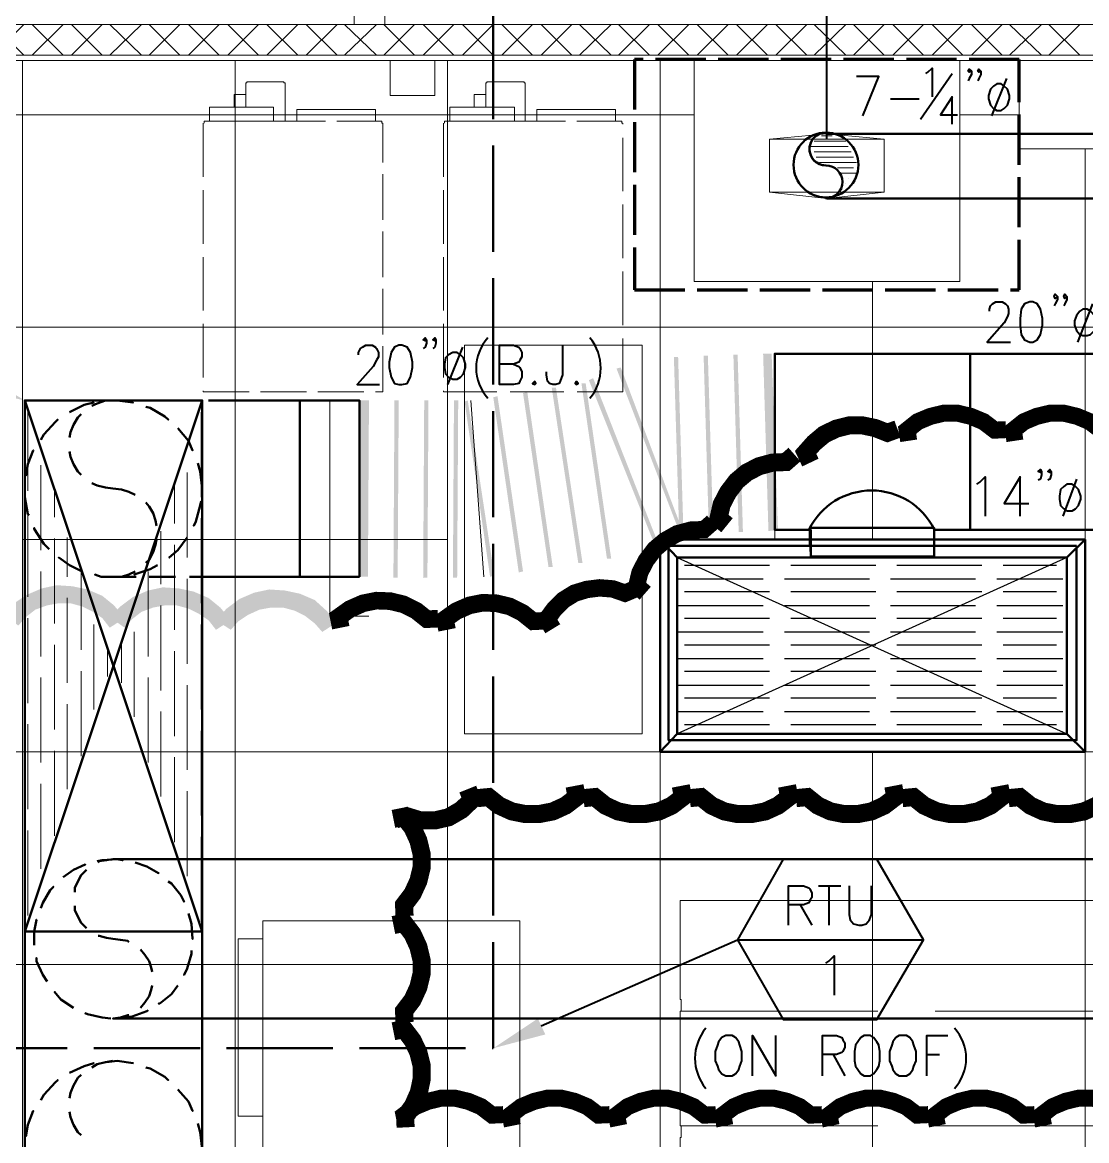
# Model space of a CAD drawing. Header units: inches. Extents: x 5 to 516, y -193 to 129.
# Drawn here: x 392.32 to 402.33, y -141.58 to -131.05 of the extents above; entities that cross this region are included whole.
import ezdxf

# ---------------------------------------------------------------- set-up
doc = ezdxf.new("R2010")
doc.units = ezdxf.units.IN
doc.header["$MEASUREMENT"] = 0
doc.linetypes.add('PDF_IMPORT', pattern=[1, 0.8, -0.2])
doc.layers.add('PDF10_Geometry', color=7, linetype='Continuous')
doc.layers.add('PDF10_Solid Fills', color=7, linetype='Continuous')

msp = doc.modelspace()

# ---------------------------------------------------------------- hatches: boundary and pattern name
at = {"layer": 'PDF10_Solid Fills', "transparency": 33554559}
for points in [[(398.4479242, -134.1971366), (398.4979222, -135.8570691), (398.5379206, -135.8570691), (398.4879226, -134.1971366)], [(398.7279129, -134.1871336), (398.7779108, -135.8570658), (398.8179092, -135.8470662), (398.7679113, -134.1871336)], [(399.0079015, -134.1771374), (399.0578995, -135.8470696), (399.0978978, -135.8470696), (399.0478999, -134.1771374)], [(399.2878901, -134.1671344), (399.3378881, -135.8370666), (399.4278844, -135.827067), (399.3678869, -134.1671344)], [(397.9079462, -134.3071287), (398.5079218, -135.8670653), (398.5379206, -135.8570658), (397.9479446, -134.2971291)], [(397.577963, -134.447123), (397.8179532, -136.097056), (397.8579516, -136.097056), (397.6179613, -134.447123)], [(397.6479567, -134.4171276), (398.2679316, -135.9670647), (398.2979303, -135.9470655), (397.6879551, -134.3971284)], [(396.7479933, -134.5771211), (396.9879835, -136.2270541), (397.0279819, -136.2170545), (396.7879917, -134.5671215)], [(397.0279819, -134.5371228), (397.2679722, -136.1770562), (397.3079705, -136.1770562), (397.0679803, -134.5271232)], [(397.2979743, -134.4871214), (397.5479642, -136.1370544), (397.5879626, -136.1370544), (397.3379727, -134.4871214)], [(395.4880445, -134.6071165), (395.4780449, -136.2670491), (395.5680412, -136.2670491), (395.5780408, -134.6071165)], [(395.8180277, -134.6071165), (395.8080281, -136.2770487), (395.8480264, -136.2770487), (395.858026, -134.6071165)], [(396.0980163, -134.6071165), (396.0880167, -136.2770487), (396.1280151, -136.2770487), (396.1380147, -134.6071165)], [(396.3780049, -134.6071165), (396.3680053, -136.2770487), (396.4080037, -136.2770487), (396.4180033, -134.6071165)], [(396.4780076, -134.6171195), (396.7179979, -136.2670525), (396.7579963, -136.2570529), (396.5080064, -134.6071199)], [(393.1381433, -136.747033), (393.2781376, -136.6570367), (393.1781417, -136.5370415), (393.0681461, -136.4470452), (392.9281518, -136.3870476), (392.7881575, -136.3570488), (392.6381636, -136.3470492), (392.4981693, -136.377048), (392.358175, -136.4370456), (392.2381798, -136.5170423), (392.1381839, -136.6270379), (392.2781782, -136.7270338), (392.3481754, -136.6470371), (392.4381717, -136.5770399), (392.5481672, -136.5370415), (392.6581628, -136.5170423), (392.7681583, -136.5170423), (392.8781538, -136.5470411), (392.9781498, -136.5970391), (393.0681461, -136.6570367)], [(394.1381027, -136.7670322), (394.278097, -136.6770358), (394.178101, -136.5570407), (394.0681055, -136.4670444), (393.9281112, -136.4070468), (393.7881169, -136.377048), (393.638123, -136.3670484), (393.4981287, -136.3970472), (393.3581343, -136.4570448), (393.2381392, -136.5470411), (393.1381433, -136.6470371), (393.2781376, -136.747033), (393.3481347, -136.6670363), (393.4381311, -136.5970391), (393.5481266, -136.5570407), (393.6581222, -136.5370415), (393.7681177, -136.5370415), (393.8781132, -136.5670403), (393.9781092, -136.6170383), (394.0681055, -136.6770358)], [(395.1380621, -136.7870314), (395.2780564, -136.697035), (395.1780604, -136.5870395), (395.0680649, -136.4870436), (394.9280706, -136.427046), (394.7880763, -136.3970472), (394.6380824, -136.3870476), (394.498088, -136.4170464), (394.3580937, -136.477044), (394.2380986, -136.5670403), (394.1381027, -136.6770358), (394.278097, -136.7670322), (394.3480941, -136.6870354), (394.4380905, -136.6270379), (394.548086, -136.5770399), (394.6580815, -136.5570407), (394.7680771, -136.5570407), (394.8780726, -136.5870395), (394.9780686, -136.6370375), (395.0680649, -136.7070346)]]:
    msp.add_hatch(color=256, dxfattribs=at).paths.add_polyline_path(points)

# ---------------------------------------------------------------- linework, layer by layer
at = {"layer": 'PDF10_Geometry', "lineweight": 0}
for points in [[(423.1869196, -131.3572485), (390.5682443, -131.3572485), (390.5682443, -131.0672603), (395.4380465, -131.0672603), (395.4380465, -128.907348), (395.7280347, -128.907348), (395.7280347, -131.0672603), (422.7269382, -131.0672603)], [(395.4380499, -131.0672603), (395.7280381, -131.0672603)], [(396.6580003, -136.2670525), (396.5380052, -134.6071199)]]:
    msp.add_lwpolyline(points, dxfattribs=at)
at = {"layer": 'PDF10_Geometry', "linetype": 'PDF_IMPORT', "lineweight": 50, "ltscale": 1.249949}
msp.add_lwpolyline([(396.7479933, -129.6473179), (389.2382983, -129.6473179), (389.2382949, -140.7068722), (396.7479967, -140.7068722), (396.7479933, -129.6473179)], dxfattribs=at)
at = {"layer": 'PDF10_Geometry', "lineweight": 40}
for points in [[(399.8878658, -132.1472164), (399.8878658, -130.557281)], [(400.8178314, -131.5272416), (400.8378306, -131.517242), (400.877829, -131.4772436), (400.877829, -131.7472327)], [(401.2478105, -131.5072424), (401.2278113, -131.517242), (401.2178118, -131.5072424), (401.2278113, -131.4872432), (401.2478105, -131.5072424), (401.2478105, -131.5372412), (401.2278113, -131.5772396), (401.2178118, -131.5972388)], [(401.3378103, -131.5072424), (401.3178111, -131.517242), (401.3078115, -131.5072424), (401.3178111, -131.4872432), (401.3378103, -131.5072424), (401.3378103, -131.5372412), (401.3178111, -131.5772396), (401.3078115, -131.5972388)], [(400.227852, -131.9272254), (400.3778459, -131.5572404), (400.1678544, -131.5572404)], [(400.76783, -131.9572275), (401.0678178, -131.527245)], [(401.5778005, -131.577243), (401.4378062, -131.9272287)], [(400.4878414, -131.7672318), (400.7578304, -131.7672318)], [(401.0678178, -132.0072221), (401.0678178, -131.7472327), (400.9578223, -131.9172258), (401.1178158, -131.9172258)], [(402.057781, -133.6271563), (402.0377818, -133.6471555), (402.0277823, -133.6271563), (402.0377818, -133.6071571), (402.057781, -133.6271563), (402.057781, -133.6571551), (402.0377818, -133.6971535), (402.0277823, -133.7171527)], [(402.147774, -133.6271563), (402.1277748, -133.6471555), (402.1177752, -133.6271563), (402.1277748, -133.6071571), (402.147774, -133.6271563), (402.147774, -133.6571551), (402.1277748, -133.6971535), (402.1177752, -133.7171527)], [(401.417807, -133.7671506), (401.417807, -133.7471514), (401.4278066, -133.7171527), (401.4478058, -133.6971535), (401.4778046, -133.6771543), (401.5378022, -133.6771543), (401.5678009, -133.6971535), (401.5878001, -133.7171527), (401.5977997, -133.7471514), (401.5977997, -133.7871498), (401.5878001, -133.8171486), (401.5578013, -133.8771462), (401.3978078, -134.0571389), (401.6177989, -134.0571389)], [(402.3877642, -133.6971569), (402.2477699, -134.0571422)], [(396.1180223, -134.0371431), (396.1080227, -134.0471426), (396.0880235, -134.0371431), (396.1080227, -134.0171439), (396.1180223, -134.0371431), (396.1180223, -134.0671418), (396.1080227, -134.1071402), (396.0880235, -134.1171398)], [(396.2080152, -134.0371431), (396.1980156, -134.0471426), (396.1780164, -134.0371431), (396.1980156, -134.0171439), (396.2080152, -134.0371431), (396.2080152, -134.0671418), (396.1980156, -134.1071402), (396.1780164, -134.1171398)], [(395.4780482, -134.1771374), (395.4780482, -134.1571382), (395.4980474, -134.1171398), (395.5180466, -134.1071402), (395.5480454, -134.087141), (395.608043, -134.087141), (395.6380418, -134.1071402), (395.6480413, -134.1171398), (395.6680405, -134.1571382), (395.6680405, -134.1971366), (395.6480413, -134.2271353), (395.6180426, -134.2871329), (395.4680487, -134.457126), (395.6780401, -134.457126)], [(396.4580085, -134.1071368), (396.3180141, -134.4571226)], [(396.937989, -134.2671303), (396.9879869, -134.2871295), (396.9979865, -134.2971291), (397.0179857, -134.3371275), (397.0179857, -134.3871255), (396.9979865, -134.4271238), (396.9879869, -134.447123), (396.937989, -134.4571226), (396.8079942, -134.4571226), (396.8079942, -134.0871376), (396.937989, -134.0871376), (396.9879869, -134.1071368), (396.9979865, -134.1171364), (397.0179857, -134.1571348), (397.0179857, -134.1971332), (396.9979865, -134.2271319), (396.9879869, -134.2471311), (396.937989, -134.2671303), (396.8079942, -134.2671303)], [(397.3979703, -134.0871376), (397.3979703, -134.3671263), (397.3779711, -134.4271238), (397.3679715, -134.447123), (397.3379727, -134.4571226), (397.3079739, -134.4571226), (397.2779752, -134.447123), (397.257976, -134.4271238), (397.2479764, -134.3671263), (397.2479764, -134.3371275)], [(401.9077837, -135.2770927), (401.8977841, -135.2870923), (401.877785, -135.2770927), (401.8977841, -135.2570935), (401.9077837, -135.2770927), (401.9077837, -135.3070915), (401.8977841, -135.3470899), (401.877785, -135.3570895)], [(401.9977835, -135.2770927), (401.9877839, -135.2870923), (401.9677847, -135.2770927), (401.9877839, -135.2570935), (401.9977835, -135.2770927), (401.9977835, -135.3070915), (401.9877839, -135.3470899), (401.9677847, -135.3570895)], [(401.2978119, -135.3970878), (401.3278107, -135.3770886), (401.3778086, -135.3270907), (401.3778086, -135.6970756)], [(401.7077919, -135.6970756), (401.7077919, -135.3270907), (401.5577979, -135.5770805), (401.7877886, -135.5770805)], [(402.2377737, -135.3470899), (402.107779, -135.6970756)], [(399.0478999, -139.6869136), (400.7978288, -139.6869136), (400.3578467, -138.9269445), (399.4778824, -138.9269445), (399.0478999, -139.6869136), (399.4778824, -140.4368832), (400.3578467, -140.4368832), (400.7978288, -139.6869136)], [(399.5278804, -139.5469193), (399.5278804, -139.1769343), (399.6678747, -139.1769343), (399.7178727, -139.1969335), (399.7278723, -139.2069331), (399.7478715, -139.2469315), (399.7478715, -139.2869299), (399.7278723, -139.3169286), (399.7178727, -139.3369278), (399.6678747, -139.356927), (399.5278804, -139.356927)], [(399.807869, -139.1769343), (400.0178605, -139.1769343)], [(399.907865, -139.1769343), (399.907865, -139.5469193)], [(400.0978606, -139.1769343), (400.0978606, -139.4469234), (400.1078602, -139.4969213), (400.137859, -139.5369197), (400.187857, -139.5469193), (400.2178558, -139.5469193), (400.2578541, -139.5369197), (400.2878529, -139.4969213), (400.3078521, -139.4469234), (400.3078521, -139.1769343)], [(399.6378793, -139.356927), (399.7478748, -139.5469193)], [(397.1979784, -140.4968807), (399.0479033, -139.6869136)], [(399.8778696, -139.9069047), (399.9078683, -139.8869055), (399.9578663, -139.8369075), (399.9578663, -140.2068925)], [(399.1878942, -140.9668616), (399.1878942, -140.5868771), (399.4078853, -140.9668616), (399.4078853, -140.5868771)], [(399.8478674, -140.9668616), (399.8478674, -140.5868771), (399.9778621, -140.5868771), (400.0278601, -140.6068762), (400.0378597, -140.6268754), (400.0578589, -140.6568742), (400.0578589, -140.6968726), (400.0378597, -140.736871), (400.0278601, -140.7468706), (399.9778621, -140.7668697), (399.8478674, -140.7668697)], [(400.8278276, -140.9668616), (400.8278276, -140.5868771), (401.0278195, -140.5868771)], [(399.9478633, -140.7668697), (400.0578589, -140.9668616)], [(400.8278276, -140.7668697), (400.9478227, -140.7668697)]]:
    msp.add_lwpolyline(points, dxfattribs=at)
at = {"layer": 'PDF10_Geometry', "lineweight": 13}
for points in [[(392.3281728, -131.3572519), (392.0381846, -131.0672637)], [(392.0381879, -131.3572519), (392.3281762, -131.0672637)], [(392.6981544, -131.3572519), (392.4081661, -131.0672637)], [(392.4081695, -131.3572519), (392.6981578, -131.0672637)], [(392.7781511, -131.3572519), (393.0681393, -131.0672637)], [(393.0681427, -131.3572519), (392.7781545, -131.0672637)], [(393.1381365, -131.3572519), (393.4381243, -131.0672637)], [(393.4381311, -131.3572519), (393.1381433, -131.0672637)], [(393.5081249, -131.3572519), (393.7981131, -131.0672637)], [(393.7981165, -131.3572519), (393.5081283, -131.0672637)], [(394.1680981, -131.3572519), (393.8781098, -131.0672637)], [(393.8781132, -131.3572519), (394.1681014, -131.0672637)], [(394.5380796, -131.3572519), (394.2480914, -131.0672637)], [(394.2480948, -131.3572519), (394.538083, -131.0672637)], [(394.6180764, -131.3572519), (394.9080646, -131.0672637)], [(394.908068, -131.3572519), (394.6180798, -131.0672637)], [(394.9880648, -131.3572519), (395.278053, -131.0672637)], [(395.2780564, -131.3572519), (394.9880681, -131.0672637)], [(395.3480501, -131.3572519), (395.648038, -131.0672637)], [(395.648038, -131.3572519), (395.3480501, -131.0672637)], [(396.0080233, -131.3572519), (395.7180351, -131.0672637)], [(395.7180385, -131.3572519), (396.0080267, -131.0672637)], [(396.3780049, -131.3572519), (396.0880167, -131.0672637)], [(396.0880201, -131.3572519), (396.3780083, -131.0672637)], [(396.7479933, -131.3572519), (396.4580051, -131.0672637)], [(396.4580085, -131.3572519), (396.7479967, -131.0672637)], [(396.82799, -131.3572519), (397.1179783, -131.0672637)], [(397.1179816, -131.3572519), (396.8279934, -131.0672637)], [(397.4879632, -131.3572519), (397.197975, -131.0672637)], [(397.1979784, -131.3572519), (397.4879666, -131.0672637)], [(397.5579638, -131.3572519), (397.8579516, -131.0672637)], [(397.8579516, -131.3572519), (397.5579638, -131.0672637)], [(397.9279454, -131.3572519), (398.2179336, -131.0672637)], [(398.217937, -131.3572519), (397.9279488, -131.0672637)], [(398.5879186, -131.3572519), (398.2979303, -131.0672637)], [(398.2979337, -131.3572519), (398.587922, -131.0672637)], [(398.6679153, -131.3572519), (398.9579035, -131.0672637)], [(398.9579069, -131.3572519), (398.6679187, -131.0672637)], [(399.3278885, -131.3572519), (399.0379003, -131.0672637)], [(399.0379037, -131.3572519), (399.3278919, -131.0672637)], [(399.4078853, -131.3572519), (399.6978735, -131.0672637)], [(399.6978769, -131.3572519), (399.4078887, -131.0672637)], [(399.7678706, -131.3572519), (400.0678585, -131.0672637)], [(400.0678585, -131.3572519), (399.7678706, -131.0672637)], [(400.4278438, -131.3572519), (400.1378556, -131.0672637)], [(400.137859, -131.3572519), (400.4278472, -131.0672637)], [(400.5078406, -131.3572519), (400.7978288, -131.0672637)], [(400.7978322, -131.3572519), (400.507844, -131.0672637)], [(401.1678138, -131.3572519), (400.8778256, -131.0672637)], [(400.877829, -131.3572519), (401.1678172, -131.0672637)], [(401.2478105, -131.3572519), (401.5377988, -131.0672637)], [(401.5378022, -131.3572519), (401.2478139, -131.0672637)], [(401.6077959, -131.3572519), (401.9077837, -131.0672637)], [(401.9077837, -131.3572519), (401.6077959, -131.0672637)], [(402.2677691, -131.3572519), (401.9777809, -131.0672637)], [(401.9777843, -131.3572519), (402.2677725, -131.0672637)], [(423.146928, -131.4072465), (390.5182531, -131.4072465)], [(394.4180845, -131.8472286), (394.4180845, -131.6172379), (394.4280841, -131.6172379), (394.4280841, -131.6072383), (394.7780699, -131.6072383), (394.7780699, -131.6172379)], [(394.7780699, -131.6172413), (394.7880695, -131.6172413), (394.7880695, -131.9672271), (394.7880695, -131.9772267), (394.7780699, -131.9772267)], [(396.6779995, -131.8472286), (396.6779995, -131.6172379), (396.6879991, -131.6172379), (396.6879991, -131.6072383), (397.0379849, -131.6072383), (397.0379849, -131.6172379)], [(397.0379849, -131.6172413), (397.0479845, -131.6172413), (397.0479845, -131.9672271), (397.0479845, -131.9772267), (397.0379849, -131.9772267)], [(394.4180845, -131.7272335), (394.308089, -131.7272335), (394.308089, -131.8472286)], [(396.6779995, -131.7272335), (396.568004, -131.7272335), (396.568004, -131.8472286)], [(394.0781017, -131.8472286), (394.0881013, -131.8472286), (394.6680778, -131.8472286), (394.6780773, -131.8472286), (394.6780773, -131.9772233)], [(394.0781051, -131.8472286), (394.0781051, -131.9772233)], [(394.0881013, -131.8472286), (394.0881013, -131.8472286)], [(394.6680778, -131.8472286), (394.6680778, -131.8472286)], [(394.898065, -131.9772267), (394.898065, -131.8772308)], [(395.6380384, -131.9772233), (395.6380384, -131.8772274), (395.6380384, -131.8672278), (395.6280388, -131.8672278), (394.908068, -131.8672278), (394.8980684, -131.8672278), (394.8980684, -131.8772274)], [(396.3380065, -131.8472286), (396.3380065, -131.9772233)], [(396.3380133, -131.8472286), (396.3480129, -131.8472286), (396.937989, -131.8472286), (396.9479886, -131.8472286), (396.9479886, -131.9772233)], [(396.3480095, -131.8472286), (396.3480095, -131.8472286)], [(396.937989, -131.8472286), (396.937989, -131.8472286)], [(397.15798, -131.9772267), (397.15798, -131.8772308), (397.15798, -131.8672312), (397.1679796, -131.8672312), (397.8879504, -131.8672312), (397.89795, -131.8672312), (397.89795, -131.8772308), (397.89795, -131.9772267), (397.9579475, -131.9772267)], [(394.0281037, -131.9772267), (394.8980684, -131.9772267)], [(395.6380418, -131.9772267), (395.6980393, -131.9772267)], [(395.7080355, -131.9972259), (395.6980359, -131.9972259), (395.6980359, -131.9772267)], [(396.288012, -131.9772267), (397.1579766, -131.9772267)], [(397.9679437, -131.9972259), (397.9579441, -131.9972259), (397.9579441, -131.9772267)], [(399.3478877, -132.1472164), (399.8878658, -132.0972184), (400.4278438, -132.1472164)], [(400.0378631, -132.5172048), (400.0378631, -132.5172048)], [(400.0678585, -132.5671994), (400.0678585, -132.5671994)], [(400.0878576, -132.5172048), (400.0878576, -132.5172048)], [(400.1178598, -132.5671994), (400.1178598, -132.5671994)], [(400.137859, -132.5172048), (400.137859, -132.5172048)], [(400.4278438, -132.6471961), (399.8878658, -132.7071937), (399.3478877, -132.6471961)], [(400.0178639, -132.6671953), (400.0178639, -132.6671953)], [(400.0378631, -132.6172007), (400.0378631, -132.6172007)], [(400.0878576, -132.6172007), (400.0878576, -132.6172007)], [(395.2080558, -134.6071165), (395.2080558, -136.6370341), (395.5780408, -136.6370341)], [(400.8978281, -135.9170667), (399.3978891, -135.9170667), (399.3978891, -135.5870801)], [(398.5179214, -140.2468909), (398.5079218, -140.2468909), (398.5079218, -139.3169286), (402.7477496, -139.3169286), (402.8277464, -139.3169286), (402.8677447, -139.3169286), (402.8677447, -139.306929), (402.8277464, -139.306929), (402.6877521, -139.306929), (402.6377541, -139.306929)], [(394.578078, -139.5069209), (396.3280069, -139.5069209)], [(396.3280103, -139.5069209), (396.9979831, -139.5069209), (396.9979831, -141.5068397), (396.9979831, -142.2768084), (396.3280103, -142.2768084), (394.5780814, -142.2768084), (394.5780814, -139.5069209)], [(394.578078, -139.6969132), (394.578078, -139.676914), (394.3480874, -139.676914), (394.3480874, -141.3468462), (394.578078, -141.3468462), (394.578078, -141.326847)], [(398.5179248, -140.3468868), (398.5179248, -140.2468909)], [(402.7477496, -140.2468909), (402.7477496, -140.3468868), (402.7477496, -140.3568864), (400.9078243, -140.3568864)], [(398.5079218, -140.3568864), (398.5079218, -140.3568864)], [(398.5179214, -141.4368425), (398.5079218, -141.4368425), (398.5079218, -140.3568864), (398.5179214, -140.3568864)], [(398.5079218, -140.3568864), (398.5079218, -140.3568864)], [(400.3678463, -140.3568864), (398.5179214, -140.3568864), (398.5179214, -140.3468868)], [(398.5179248, -140.3568864), (398.5179248, -140.3568864)], [(398.5079218, -141.4368425), (398.5079218, -141.4368425)], [(398.5079218, -141.4368425), (398.5079218, -141.4368425)], [(398.5179248, -141.5468381), (398.5179248, -141.4368425), (400.3678497, -141.4368425)], [(398.5179248, -141.4368425), (398.5179248, -141.4368425)], [(400.9078243, -141.4368425), (402.7477496, -141.4368425), (402.7477496, -141.4468421), (402.7477496, -141.5468381)], [(398.5179214, -141.5468381), (398.5079218, -141.5468381), (398.5079218, -142.4768003), (402.7477496, -142.4768003), (402.8277464, -142.4768003), (402.8677447, -142.4768003), (402.8677447, -142.4867999), (402.8277464, -142.4867999), (402.6877521, -142.4867999), (402.6377541, -142.4867999)]]:
    msp.add_lwpolyline(points, dxfattribs=at)
at = {"layer": 'PDF10_Geometry', "color": 251, "lineweight": 13, "true_color": 0x4d4d4d}
for points in [[(392.3181766, -131.4072465), (392.3181766, -149.4065155)], [(394.3180954, -131.4072465), (394.3180954, -146.6666268)], [(396.3180141, -131.4072465), (396.3180141, -149.4065155)], [(398.3179329, -131.4072465), (398.3179329, -149.4065155)], [(386.5184053, -131.9172291), (398.6379131, -131.9172291)], [(401.1378184, -131.9172291), (401.6977957, -131.9172291)], [(402.3177705, -132.2372162), (402.3177705, -149.4065189)], [(400.3178517, -133.487162), (400.3178517, -135.9170633)], [(386.5184053, -133.9171479), (423.1469178, -133.9171479)], [(392.3181766, -135.9170667), (396.3180141, -135.9170667)], [(398.3179329, -135.9170667), (402.3177705, -135.9170667)], [(386.5184053, -137.9169855), (423.1469178, -137.9169855)], [(400.3178517, -137.9169855), (400.3178517, -141.916823)], [(386.5184053, -139.9169043), (456.4155667, -139.9169043)]]:
    msp.add_lwpolyline(points, dxfattribs=at)
for points in [[(395.7780293, -131.7372365), (396.1980122, -131.7372365), (396.1980122, -131.4072499), (395.7780293, -131.4072499)], [(401.1378184, -133.487162), (398.6379199, -133.487162), (398.6379199, -131.4072465), (401.1378184, -131.4072465)], [(401.6977957, -131.4072465), (404.3676872, -131.4072465), (404.3676872, -132.2372128), (401.6977957, -132.2372128)], [(396.4780076, -137.7469924), (398.1479398, -137.7469924), (398.1479398, -134.087141), (396.4780076, -134.087141)]]:
    msp.add_lwpolyline(points, close=True, dxfattribs=at)
at = {"layer": 'PDF10_Geometry', "linetype": 'PDF_IMPORT', "lineweight": 70, "ltscale": 0.589976}
msp.add_lwpolyline([(401.6977957, -133.5671588), (401.6977957, -131.3972469), (398.0779427, -131.3972503), (398.0779427, -133.5671588), (401.6977957, -133.5671588)], dxfattribs=at)
at = {"layer": 'PDF10_Geometry', "lineweight": 40}
for points in [[(401.4878008, -131.6272375), (401.457802, -131.6472367), (401.4278032, -131.6772355), (401.407804, -131.7372331), (401.407804, -131.7672318), (401.4278032, -131.8272294), (401.457802, -131.8572282), (401.4878008, -131.8772274), (401.5277992, -131.8772274), (401.5577979, -131.8572282), (401.5877967, -131.8272294), (401.6077959, -131.7672318), (401.6077959, -131.7372331), (401.5877967, -131.6772355), (401.5577979, -131.6472367), (401.5277992, -131.6272375)], [(401.7977916, -133.6771577), (401.7477936, -133.6971569), (401.7177948, -133.7471548), (401.7077952, -133.8371512), (401.7077952, -133.8971487), (401.7177948, -133.9871451), (401.7477936, -134.0371431), (401.7977916, -134.0571422), (401.8277904, -134.0571422), (401.8677888, -134.0371431), (401.8977875, -133.9871451), (401.9177867, -133.8971487), (401.9177867, -133.8371512), (401.8977875, -133.7471548), (401.8677888, -133.6971569), (401.8277904, -133.6771577)], [(402.2977713, -133.7471514), (402.2677725, -133.7671506), (402.2377737, -133.807149), (402.2177745, -133.857147), (402.2177745, -133.8971454), (402.2377737, -133.9471433), (402.2677725, -133.9871417), (402.2977713, -133.9971413), (402.3377697, -133.9971413), (402.3677684, -133.9871417), (402.4077668, -133.9471433), (402.4177664, -133.8971454), (402.4177664, -133.857147), (402.4077668, -133.807149), (402.3677684, -133.7671506), (402.3377697, -133.7471514)], [(395.858026, -134.0871376), (395.8180277, -134.1071368), (395.7880289, -134.1571348), (395.7680297, -134.2471311), (395.7680297, -134.2971291), (395.7880289, -134.3871255), (395.8180277, -134.447123), (395.858026, -134.4571226), (395.8880248, -134.4571226), (395.9380228, -134.447123), (395.9680216, -134.3871255), (395.9880208, -134.2971291), (395.9880208, -134.2471311), (395.9680216, -134.1571348), (395.9380228, -134.1071368), (395.8880248, -134.0871376)], [(396.3680087, -134.1571382), (396.3280103, -134.1771374), (396.2980116, -134.2071362), (396.288012, -134.2671337), (396.288012, -134.2971325), (396.2980116, -134.3571301), (396.3280103, -134.3871288), (396.3680087, -134.407128), (396.4080071, -134.407128), (396.4380059, -134.3871288), (396.4680047, -134.3571301), (396.4880038, -134.2971325), (396.4880038, -134.2671337), (396.4680047, -134.2071362), (396.4380059, -134.1771374), (396.4080071, -134.1571382)], [(397.1379808, -134.4271238), (397.1179816, -134.447123), (397.1379808, -134.4571226), (397.1479804, -134.447123)], [(397.5279616, -134.4271238), (397.517962, -134.447123), (397.5279616, -134.4571226), (397.5479608, -134.447123)], [(402.147774, -135.3970878), (402.1177752, -135.417087), (402.0877764, -135.4470858), (402.0777768, -135.5070834), (402.0777768, -135.5370821), (402.0877764, -135.5970797), (402.1177752, -135.6270785), (402.147774, -135.6470777), (402.197772, -135.6470777), (402.2277707, -135.6270785), (402.2577695, -135.5970797), (402.2777687, -135.5370821), (402.2777687, -135.5070834), (402.2577695, -135.4470858), (402.2277707, -135.417087), (402.197772, -135.3970878)], [(398.9379077, -140.5868771), (398.8979094, -140.6068762), (398.8679106, -140.6468746), (398.857911, -140.6768734), (398.8379118, -140.736871), (398.8379118, -140.8268673), (398.857911, -140.8768653), (398.8679106, -140.9068641), (398.8979094, -140.9468624), (398.9379077, -140.9668616), (398.9979053, -140.9668616), (399.0279041, -140.9468624), (399.0579029, -140.9068641), (399.0679025, -140.8768653), (399.0879016, -140.8268673), (399.0879016, -140.736871), (399.0679025, -140.6768734), (399.0579029, -140.6468746), (399.0279041, -140.6068762), (398.9979053, -140.5868771)], [(400.2378549, -140.5868771), (400.2078562, -140.6068762), (400.1778574, -140.6468746), (400.1578582, -140.6768734), (400.1478586, -140.736871), (400.1478586, -140.8268673), (400.1578582, -140.8768653), (400.1778574, -140.9068641), (400.2078562, -140.9468624), (400.2378549, -140.9668616), (400.2978525, -140.9668616), (400.3278513, -140.9468624), (400.3578501, -140.9068641), (400.3778493, -140.8768653), (400.3878489, -140.8268673), (400.3878489, -140.736871), (400.3778493, -140.6768734), (400.3578501, -140.6468746), (400.3278513, -140.6068762), (400.2978525, -140.5868771)], [(400.5678382, -140.5868771), (400.5378394, -140.6068762), (400.5078406, -140.6468746), (400.497841, -140.6768734), (400.4778418, -140.736871), (400.4778418, -140.8268673), (400.497841, -140.8768653), (400.5078406, -140.9068641), (400.5378394, -140.9468624), (400.5678382, -140.9668616), (400.6378353, -140.9668616), (400.6678341, -140.9468624), (400.6978329, -140.9068641), (400.7078325, -140.8768653), (400.7278317, -140.8268673), (400.7278317, -140.736871), (400.7078325, -140.6768734), (400.6978329, -140.6468746), (400.6678341, -140.6068762), (400.6378353, -140.5868771)]]:
    msp.add_lwpolyline(points, close=True, dxfattribs=at)
at = {"layer": 'PDF10_Geometry', "linetype": 'PDF_IMPORT', "lineweight": 13, "ltscale": 0.539978}
msp.add_lwpolyline([(394.0181008, -134.5271198), (395.7080355, -134.5271198), (395.7080355, -131.9972225)], dxfattribs=at)
at = {"layer": 'PDF10_Geometry', "linetype": 'PDF_IMPORT', "lineweight": 13, "ltscale": 0.629974}
for points in [[(394.0181008, -132.3272091), (394.0181008, -131.9972225), (394.0181008, -134.5271232)], [(396.2780158, -132.3272091), (396.2780158, -131.9972225), (396.2780158, -134.5271232)], [(396.2780158, -134.5271198), (397.9679437, -134.5271198), (397.9679437, -131.9972225)]]:
    msp.add_lwpolyline(points, dxfattribs=at)
at = {"layer": 'PDF10_Geometry', "linetype": 'PDF_IMPORT', "lineweight": 13, "ltscale": 0.529978}
for points in [[(395.6980325, -131.9772267), (394.0281037, -131.9772267), (394.0281037, -131.9972259)], [(397.9579475, -131.9772267), (396.288012, -131.9772267), (396.288012, -131.9972259)]]:
    msp.add_lwpolyline(points, dxfattribs=at)
at = {"layer": 'PDF10_Geometry', "lineweight": 50}
msp.add_lwpolyline([(399.879036, -132.0847842, 0.9999658137), (399.879036, -132.3947822, -0.9999658137), (399.879036, -132.7047726, 0.9987537166), (399.8792259, -132.3947789, -1.0003511249)], format="xyb", close=True, dxfattribs=at)
at = {"layer": 'PDF10_Geometry', "linetype": 'PDF_IMPORT', "lineweight": 13}
for points in [[(399.9378671, -132.117221), (399.8378712, -132.117221)], [(400.0878576, -132.217217), (399.7378752, -132.217217)], [(400.0678585, -132.1672156), (399.7678706, -132.1672156)], [(400.1178598, -132.2672115), (399.7678706, -132.2672115)], [(400.137859, -132.3172129), (399.7878698, -132.3172129)], [(400.1678544, -132.3672075), (399.817872, -132.3672075)], [(400.137859, -132.4172088), (399.9878617, -132.4172088)], [(400.1678544, -132.4672034), (400.0178639, -132.4672034)], [(393.9981084, -139.5169205), (393.9981084, -134.6471149)], [(392.3681712, -139.4569229), (392.3681712, -134.7071125)], [(393.8681102, -139.086938), (393.8681102, -135.087097)], [(392.4881663, -139.0169408), (392.4881663, -135.1470946)], [(393.7481151, -138.766951), (393.7481151, -135.3970878)], [(392.6181576, -138.7069534), (392.6181576, -135.4570854)], [(392.7381527, -138.2669713), (392.7381527, -135.8970675)], [(393.618117, -138.3369684), (393.618117, -135.83707)], [(393.4981219, -138.0169814), (393.4981219, -136.1470574)], [(392.8681509, -137.9569839), (392.8681509, -136.2070549)], [(392.988146, -137.5170017), (392.988146, -136.6470371)], [(393.3681305, -137.5869989), (393.3681305, -136.5870395)], [(393.1181441, -137.2070143), (393.1181441, -136.9570245)], [(393.2481354, -137.2670119), (393.2481354, -136.8970269)]]:
    msp.add_lwpolyline(points, dxfattribs=at)
at = {"layer": 'PDF10_Geometry', "lineweight": 50}
for points in [[(403.9977023, -132.0972218), (399.8878692, -132.0972218)], [(399.8878658, -132.7071937), (403.9976989, -132.7071937)], [(401.2378143, -134.1671344), (405.3976454, -134.1671344)], [(392.338169, -134.6071165), (394.0081012, -139.6069135)], [(392.338169, -139.6069169), (394.0081012, -134.6071199)], [(393.1681387, -134.6071165), (393.0981415, -134.6071165), (393.0181448, -134.6371153), (392.9681468, -134.6571145)], [(394.9280672, -134.6071165), (394.9280672, -136.2670491), (394.0981009, -136.2670491), (393.8881094, -136.2670491)], [(394.0980975, -134.6071165), (394.9280638, -134.6071165)], [(392.8681509, -134.7371146), (392.8381521, -134.7671134), (392.7981537, -134.8371106), (392.7681549, -134.9071077), (392.7581553, -134.9571057)], [(392.7581587, -135.087097), (392.7681583, -135.137095), (392.7981571, -135.2070922), (392.8381555, -135.2770893), (392.8681542, -135.3070881)], [(392.9681468, -135.3870882), (393.0181448, -135.4070874), (393.0981415, -135.4270866), (393.1681387, -135.4370862)], [(393.3781267, -135.4970838), (393.3181292, -135.467085), (393.248132, -135.4470858), (393.1681353, -135.4370862)], [(393.5781186, -135.787072), (393.568119, -135.737074), (393.5481198, -135.6670769), (393.5081215, -135.6070793), (393.4781227, -135.5670809)], [(401.2378143, -135.8270704), (405.3976454, -135.8270704)], [(393.4781295, -136.1370578), (393.5081283, -136.107059), (393.5481266, -136.0370618), (393.5681258, -135.9670647), (393.5781254, -135.9170667)], [(398.4779264, -136.0870598), (398.3179329, -135.9170667)], [(402.147774, -136.0870598), (402.3177671, -135.9170667)], [(393.3881297, -136.2670525), (393.1681387, -136.2670525), (393.2481354, -136.2670525), (393.3181326, -136.2470533), (393.3781301, -136.2170545)], [(393.7581181, -136.2670525), (393.5081283, -136.2670525)], [(398.4779264, -137.7469924), (398.3179329, -137.9169855)], [(402.147774, -137.7469924), (402.3177671, -137.9169855)], [(394.0081046, -138.6269567), (394.0081046, -143.6267536), (392.3381724, -143.6267536), (392.3381724, -138.6269567)], [(393.1681387, -138.9269445), (393.1081411, -138.9369441), (393.0381439, -138.9469437), (393.0281444, -138.9569433)], [(429.3966708, -138.9269445), (393.1681421, -138.9269445)], [(392.9181522, -139.0269404), (392.8681542, -139.0769384), (392.8381555, -139.1369359), (392.8081567, -139.1969335), (392.8081567, -139.2369319)], [(392.8081533, -139.3669266), (392.8081533, -139.406925), (392.8381521, -139.4669225), (392.8681509, -139.5269201), (392.9181488, -139.5769181)], [(393.0281444, -139.6469152), (393.0381439, -139.6469152), (393.1081411, -139.6669144), (393.1681387, -139.676914)], [(393.318136, -139.7069128), (393.3081364, -139.6969132), (393.2381392, -139.6869136), (393.1681421, -139.676914)], [(393.5381203, -139.9869014), (393.5281207, -139.946903), (393.5081215, -139.8869055), (393.4681231, -139.8269079), (393.4281247, -139.77691)], [(393.4281281, -140.3268876), (393.4681265, -140.2768896), (393.5081249, -140.2168921), (393.528124, -140.1568945), (393.5381236, -140.1168961)], [(429.3966674, -140.4268836), (393.1681387, -140.4268836), (393.2381358, -140.416884), (393.308133, -140.3968848), (393.3181326, -140.3968848)], [(393.1681387, -140.8268673), (393.0981415, -140.8368669), (393.0181448, -140.8568661), (392.9681468, -140.8868649)], [(392.8681509, -140.956862), (392.8381521, -140.9868608), (392.7981537, -141.056858), (392.7681549, -141.1268551), (392.7581553, -141.1768531)], [(392.7581587, -141.3068478), (392.7681583, -141.3568458), (392.7981571, -141.4268429), (392.8381555, -141.4968401), (392.8681542, -141.5268389)]]:
    msp.add_lwpolyline(points, dxfattribs=at)
at = {"layer": 'PDF10_Geometry', "lineweight": 13}
msp.add_lwpolyline([(400.4278438, -132.6471961), (400.4278438, -132.1472164), (399.3478877, -132.1472164), (399.3478877, -132.6471961)], close=True, dxfattribs=at)
at = {"layer": 'PDF10_Geometry', "lineweight": 50}
for points in [[(399.7378752, -136.0770602), (399.7378752, -135.8270704), (399.3978891, -135.8270704), (399.3978891, -134.1671378), (401.2378143, -134.1671378), (401.2378143, -135.8270704), (400.8978281, -135.8270704), (400.8978281, -136.0770602)], [(394.0081046, -139.6069169), (394.0081046, -134.6071199), (392.3381724, -134.6071199), (392.3381724, -139.6069169)], [(392.7581553, -134.717112), (392.8981496, -134.6471149), (392.988146, -134.6271157), (392.8981496, -134.6471149)], [(393.1081445, -134.6071165), (393.2081404, -134.6071165), (393.3581343, -134.6271157), (393.2081404, -134.6071165)], [(393.4781261, -134.6671141), (393.5181245, -134.6771137), (393.6581188, -134.7571104), (393.6881176, -134.7871092), (393.6581188, -134.7571104), (393.5181245, -134.6771137)], [(395.4880445, -136.2670525), (395.4880445, -134.6071199), (394.9280672, -134.6071199), (394.9280672, -136.2670525)], [(392.4881663, -134.9771015), (392.5181651, -134.9271035), (392.6281606, -134.8071084), (392.6481598, -134.7871092), (392.6281606, -134.8071084), (392.5181651, -134.9271035)], [(393.7781173, -134.8671093), (393.8781132, -134.9871045), (393.9181116, -135.0771008), (393.8781132, -134.9871045)], [(392.3481686, -135.3170911), (392.3681678, -135.2070955), (392.4181657, -135.0771008), (392.3681678, -135.2070955)], [(393.9681062, -135.1970959), (393.9881054, -135.2770927), (394.0081046, -135.4370862), (393.9881054, -135.2770927)], [(392.3781674, -135.687076), (392.3681678, -135.6770765), (392.338169, -135.517083), (392.338169, -135.4370862), (392.338169, -135.517083), (392.3681678, -135.6770765)], [(393.998105, -135.5570813), (393.9881054, -135.5970797), (393.948107, -135.7470736), (393.9281078, -135.787072), (393.948107, -135.7470736), (393.9881054, -135.5970797)], [(392.568163, -136.0070631), (392.5181651, -135.9570651), (392.4281687, -135.8170708), (392.4281687, -135.8070712), (392.4281687, -135.8170708), (392.5181651, -135.9570651)], [(400.8978281, -135.8070712), (399.7278757, -135.8070712), (399.7278757, -135.9770643), (400.8978281, -135.9770643)], [(399.7378752, -136.0770602), (400.8978281, -136.0770602), (400.8978281, -135.8070712), (399.7278757, -135.8070712)], [(393.8681068, -135.8970675), (393.7781105, -136.0170626), (393.6981138, -136.0870598), (393.7781105, -136.0170626)], [(398.3179329, -137.9169855), (402.3177705, -137.9169855), (402.3177705, -135.9170667), (398.3179329, -135.9170667)], [(402.2377737, -135.9770643), (398.3979297, -135.9770643), (398.3979297, -137.80699), (402.2377737, -137.80699)], [(392.8781471, -136.2170545), (392.7581519, -136.157057), (392.658156, -136.0870598), (392.7581519, -136.157057)], [(398.4779264, -137.7469924), (402.1477774, -137.7469924), (402.1477774, -136.0870598), (398.4779264, -136.0870598)], [(393.2381392, -136.2670525), (393.2081404, -136.2670525), (393.0581465, -136.2670525), (392.998149, -136.2470533), (393.0581465, -136.2670525), (393.2081404, -136.2670525)], [(393.5881216, -136.157057), (393.5181245, -136.1970553), (393.3681305, -136.2470533), (393.5181245, -136.1970553)], [(392.6981578, -139.0969376), (392.7981537, -139.0269404), (392.9081492, -138.9769424), (392.7981537, -139.0269404)], [(393.0181414, -138.9469437), (393.0681393, -138.9369441), (393.2081337, -138.9269445), (393.2581316, -138.9369441), (393.2081337, -138.9269445), (393.0681393, -138.9369441)], [(393.3781335, -138.9569433), (393.4881291, -138.9969416), (393.5981246, -139.0569392), (393.4881291, -138.9969416)], [(392.4881663, -139.3869258), (392.5081655, -139.3369278), (392.5781626, -139.2169327), (392.6081614, -139.1869339), (392.5781626, -139.2169327), (392.5081655, -139.3369278)], [(393.6881209, -139.1369359), (393.7181197, -139.1569351), (393.8081161, -139.2669307), (393.8381148, -139.3269282), (393.8081161, -139.2669307), (393.7181197, -139.1569351)], [(392.4281687, -139.7369116), (392.4281687, -139.6069169), (392.4481679, -139.4969213), (392.4281687, -139.6069169)], [(393.8781132, -139.4369238), (393.908112, -139.5369197), (393.9181116, -139.676914), (393.908112, -139.5369197)], [(393.908112, -139.7869095), (393.908112, -139.8169083), (393.8681136, -139.9569026), (393.8381148, -140.0169002), (393.8681136, -139.9569026), (393.908112, -139.8169083)], [(392.5481638, -140.0768978), (392.5081655, -140.0169002), (392.4481679, -139.8869055), (392.4481679, -139.8569067), (392.4481679, -139.8869055), (392.5081655, -140.0169002)], [(393.7781173, -140.1168961), (393.7181197, -140.1968929), (393.6081242, -140.2868892), (393.5981246, -140.2868892), (393.6081242, -140.2868892), (393.7181197, -140.1968929)], [(392.7981503, -140.3268876), (392.6781552, -140.2468909), (392.6181576, -140.1768937), (392.6781552, -140.2468909)], [(393.4981253, -140.3468868), (393.4881257, -140.3568864), (393.3481314, -140.4068844), (393.2681346, -140.416884), (393.3481314, -140.4068844), (393.4881257, -140.3568864)], [(393.1481395, -140.4268836), (393.0681427, -140.416884), (392.9281484, -140.3868852), (392.9081492, -140.3768856), (392.9281484, -140.3868852), (393.0681427, -140.416884)], [(392.7581553, -140.9368628), (392.8981496, -140.8768653), (392.988146, -140.8468665), (392.8981496, -140.8768653)], [(393.1081445, -140.8368669), (393.2081404, -140.8268673), (393.3581343, -140.8468665), (393.2081404, -140.8268673)], [(393.4781261, -140.8868649), (393.5181245, -140.8968645), (393.6581188, -140.9768612), (393.6881176, -141.00686), (393.6581188, -140.9768612), (393.5181245, -140.8968645)], [(392.4881663, -141.1968523), (392.5181651, -141.1468543), (392.6281606, -141.0268592), (392.6481598, -141.00686), (392.6281606, -141.0268592), (392.5181651, -141.1468543)], [(393.7781173, -141.0968563), (393.8781132, -141.2068519), (393.9181116, -141.2968482), (393.8781132, -141.2068519)], [(392.3481686, -141.5368385), (392.3681678, -141.4268429), (392.4181657, -141.2968482), (392.3681678, -141.4268429)], [(393.9681062, -141.4168434), (393.9881054, -141.4968401), (394.0081046, -141.6568336), (393.9881054, -141.4968401)]]:
    msp.add_lwpolyline(points, close=True, dxfattribs=at)
at = {"layer": 'PDF10_Geometry', "linetype": 'PDF_IMPORT', "lineweight": 50, "ltscale": 0.24999}
msp.add_lwpolyline([(393.1681387, -134.6071165), (394.0981009, -134.6071165)], dxfattribs=at)
at = {"layer": 'PDF10_Geometry', "lineweight": 0}
for points, const_width in [([(401.5728007, -134.8821087), (401.467805, -134.8871085), (401.3628093, -134.8071118), (401.2428141, -134.7571138), (401.1178192, -134.727115), (400.9878245, -134.727115), (400.8628296, -134.7571138), (400.7428344, -134.8071118), (400.6428385, -134.8871085), (400.6578379, -134.9871045)], 0.1599935), ([(402.5727601, -134.8821087), (402.4677644, -134.8871085), (402.3627686, -134.8071118), (402.2427735, -134.7571138), (402.1177786, -134.727115), (401.9877839, -134.727115), (401.862789, -134.7571138), (401.7427938, -134.8071118), (401.6427979, -134.8871085), (401.6577973, -134.9871045)], 0.1599935), ([(400.5528388, -134.8771089), (400.4578426, -134.9121075), (400.3428473, -134.8671093), (400.2228522, -134.8421104), (400.0978572, -134.8421104), (399.9778621, -134.8721091), (399.8628668, -134.9271069), (399.7678706, -135.0071037), (399.6878739, -135.0971), (399.7328721, -135.1920962)], 0.1699931), ([(399.5828815, -135.1170958), (399.5028848, -135.187093), (399.3778899, -135.1920928), (399.2478951, -135.2270913), (399.1328998, -135.2870889), (399.0379037, -135.3670857), (398.9579069, -135.4720814), (398.8979094, -135.5870767), (398.8679106, -135.7170714), (398.9479073, -135.7820688)], 0.1700504), ([(398.8129094, -135.7520734), (398.7329127, -135.8220706), (398.6079177, -135.8270704), (398.477923, -135.8620689), (398.3629277, -135.9270663), (398.2679316, -136.0070631), (398.1879348, -136.1120588), (398.1279372, -136.2270541), (398.0979385, -136.352049), (398.1779352, -136.4220462)], 0.1603885), ([(398.0829391, -136.3820478), (397.9879429, -136.4220462), (397.8729476, -136.3820478), (397.7479527, -136.3720482), (397.6279575, -136.3870476), (397.5129622, -136.4220462), (397.4079665, -136.4870436), (397.3229699, -136.5720401), (397.2529728, -136.6670363), (397.3079705, -136.7570326)], 0.1639462), ([(396.2280178, -136.6620365), (396.1230221, -136.6670363), (396.0230261, -136.5870395), (395.903031, -136.5270419), (395.7780361, -136.4970432), (395.6480413, -136.4920434), (395.5230464, -136.5170423), (395.3980515, -136.5720401), (395.2930558, -136.6470371), (395.3130549, -136.747033)], 0.1654623), ([(397.2279772, -136.6820356), (397.1229814, -136.6870354), (397.0229855, -136.6070387), (396.9029904, -136.5470411), (396.7779955, -136.5170423), (396.6480007, -136.5120425), (396.5230058, -136.5370415), (396.3980109, -136.5920393), (396.2930152, -136.6670363), (396.3130143, -136.7670322)], 0.1654623), ([(395.828034, -138.5519597), (395.9330298, -138.5219609), (396.0630245, -138.5619593), (396.198019, -138.5619593), (396.3280137, -138.5319605), (396.4480089, -138.4619634), (396.5480048, -138.3669672), (396.5080064, -138.2669713)], 0.1699931), ([(396.5979994, -138.3519678), (396.7029951, -138.3419682), (396.802991, -138.421965), (396.9229862, -138.4769627), (397.0479811, -138.5019617), (397.1779758, -138.5019617), (397.3079705, -138.4769627), (397.4279657, -138.421965), (397.5329614, -138.3419682), (397.5129622, -138.2369725)], 0.1699931), ([(397.5979588, -138.3519678), (397.7029545, -138.3419682), (397.8029504, -138.421965), (397.9229456, -138.4769627), (398.0479405, -138.5019617), (398.1779352, -138.5019617), (398.3079299, -138.4769627), (398.4279251, -138.421965), (398.5329208, -138.3419682), (398.5129216, -138.2369725)], 0.1699931), ([(398.5979182, -138.3519678), (398.7029139, -138.3419682), (398.8029098, -138.421965), (398.922905, -138.4769627), (399.0478999, -138.5019617), (399.1778946, -138.5019617), (399.3078893, -138.4769627), (399.4278844, -138.421965), (399.5328802, -138.3419682), (399.512881, -138.2369725)], 0.1699931), ([(399.5978775, -138.3519678), (399.7028733, -138.3419682), (399.8028692, -138.421965), (399.9228643, -138.4769627), (400.0478593, -138.5019617), (400.177854, -138.5019617), (400.3078487, -138.4769627), (400.4278438, -138.421965), (400.5328396, -138.3419682), (400.5128404, -138.2369725)], 0.1699931), ([(400.5978369, -138.3519678), (400.7028327, -138.3419682), (400.8028286, -138.421965), (400.9228237, -138.4769627), (401.0478187, -138.5019617), (401.1778134, -138.5019617), (401.3078081, -138.4769627), (401.4278032, -138.421965), (401.532799, -138.3419682), (401.5127998, -138.2369725)], 0.1699931), ([(401.5977963, -138.3519678), (401.7027921, -138.3419682), (401.802788, -138.421965), (401.9227831, -138.4769627), (402.047778, -138.5019617), (402.1777728, -138.5019617), (402.3077675, -138.4769627), (402.4277626, -138.421965), (402.5327584, -138.3419682), (402.5127592, -138.2369725)], 0.1699931), ([(395.9130238, -139.4619227), (395.908024, -139.356927), (395.9880208, -139.2519313), (396.0430185, -139.1319361), (396.0730173, -139.0069412), (396.0730173, -138.8769465), (396.0430185, -138.7519516), (395.9880208, -138.6319565), (395.908024, -138.5269607), (395.8080281, -138.5469599)], 0.1699931), ([(395.9130238, -140.4618821), (395.908024, -140.3568864), (395.9880208, -140.2518907), (396.0430185, -140.1318955), (396.0730173, -140.0069006), (396.0730173, -139.8769059), (396.0430185, -139.751911), (395.9880208, -139.6319158), (395.908024, -139.5269201), (395.8080281, -139.5469193)], 0.1699931), ([(395.9230268, -141.4518419), (395.918027, -141.351846), (395.9930239, -141.2468503), (396.0480217, -141.1218553), (396.0730207, -141.0018602), (396.0730207, -140.8668657), (396.0430219, -140.7468706), (395.9880241, -140.6318752), (395.9080274, -140.5268795), (395.8080315, -140.5468787)], 0.1699931), ([(396.8429894, -141.3318468), (396.7379937, -141.3368466), (396.632998, -141.2568499), (396.5130028, -141.2068519), (396.3880079, -141.1768531), (396.2580132, -141.1768531), (396.1330183, -141.2068519), (396.0130231, -141.2568499), (395.9080274, -141.3368466), (395.9280266, -141.4368425)], 0.1599935), ([(397.8429488, -141.3318468), (397.7379531, -141.3368466), (397.6329573, -141.2568499), (397.5129622, -141.2068519), (397.3879673, -141.1768531), (397.2579726, -141.1768531), (397.1329776, -141.2068519), (397.0129825, -141.2568499), (396.9079868, -141.3368466), (396.927986, -141.4368425)], 0.1599935), ([(398.8429082, -141.3318468), (398.7379125, -141.3368466), (398.6329167, -141.2568499), (398.5129216, -141.2068519), (398.3879267, -141.1768531), (398.257932, -141.1768531), (398.132937, -141.2068519), (398.0129419, -141.2568499), (397.9079462, -141.3368466), (397.9279454, -141.4368425)], 0.1599935), ([(399.8428676, -141.3318468), (399.7378719, -141.3368466), (399.6328761, -141.2568499), (399.512881, -141.2068519), (399.3878861, -141.1768531), (399.2578914, -141.1768531), (399.1328964, -141.2068519), (399.0129013, -141.2568499), (398.9079056, -141.3368466), (398.9279048, -141.4368425)], 0.1599935), ([(400.842827, -141.3318468), (400.7378312, -141.3368466), (400.6328355, -141.2568499), (400.5128404, -141.2068519), (400.3878455, -141.1768531), (400.2578507, -141.1768531), (400.1328558, -141.2068519), (400.0128607, -141.2568499), (399.907865, -141.3368466), (399.9278641, -141.4368425)], 0.1599935), ([(401.8427864, -141.3318468), (401.7377906, -141.3368466), (401.6327949, -141.2568499), (401.5127998, -141.2068519), (401.3878049, -141.1768531), (401.2578101, -141.1768531), (401.1328152, -141.2068519), (401.0128201, -141.2568499), (400.9078243, -141.3368466), (400.9278235, -141.4368425)], 0.1599935), ([(402.8427458, -141.3318468), (402.73775, -141.3368466), (402.6327543, -141.2568499), (402.5127592, -141.2068519), (402.3877642, -141.1768531), (402.2577695, -141.1768531), (402.1327746, -141.2068519), (402.0127795, -141.2568499), (401.9077837, -141.3368466), (401.9277829, -141.4368425)], 0.1599935)]:
    msp.add_lwpolyline(points, dxfattribs=dict(at, const_width=const_width))
at = {"layer": 'PDF10_Geometry', "color": 253, "lineweight": 25, "true_color": 0xb3b3b3}
for points in [[(402.147774, -136.0870598), (398.477923, -137.7469924)], [(398.4779264, -136.0870598), (402.1477774, -137.7469924)]]:
    msp.add_lwpolyline(points, dxfattribs=at)
at = {"layer": 'PDF10_Geometry', "color": 253, "linetype": 'PDF_IMPORT', "lineweight": 25, "true_color": 0xb3b3b3}
for points in [[(398.5479202, -136.157057), (402.047778, -136.157057)], [(398.4879226, -136.2870517), (402.1077756, -136.2870517)], [(398.5479202, -136.4070468), (402.047778, -136.4070468)], [(398.4879226, -136.5370415), (402.1077756, -136.5370415)], [(398.5479202, -136.6570367), (402.047778, -136.6570367)], [(398.4879226, -136.7870314), (402.1077756, -136.7870314)], [(398.5479202, -136.9070265), (402.047778, -136.9070265)], [(398.4879226, -137.0370212), (402.1077756, -137.0370212)], [(398.5479202, -137.1570164), (402.047778, -137.1570164)], [(398.4879226, -137.2870111), (402.1077756, -137.2870111)], [(398.5479202, -137.4070062), (402.047778, -137.4070062)], [(398.4879226, -137.5370009), (402.1077756, -137.5370009)], [(398.5479202, -137.656996), (402.047778, -137.656996)]]:
    msp.add_lwpolyline(points, dxfattribs=at)
at = {"layer": 'PDF10_Geometry', "lineweight": 50}
for centre in [(399.8790269, -132.389781), (399.8790383, -132.3897729)]:
    msp.add_circle(centre, 0.3049836, dxfattribs=at)
at = {"layer": 'PDF10_Geometry', "lineweight": 40}
for centre, radius, start, end in [((397.0066225, -134.3021323), 0.4200798, 137.2800977, 222.7199023), ((397.3079739, -134.3021323), 0.4513407, 320.84456588, 39.15543412), ((399.0978978, -140.8018683), 0.4513407, 140.84456588, 219.15543412), ((400.7791932, -140.8018683), 0.4200798, 317.2800977, 42.7199023)]:
    msp.add_arc(centre, radius, start, end, dxfattribs=at)
at = {"layer": 'PDF10_Geometry', "lineweight": 50}
msp.add_arc((400.309033, -136.1097817), 0.6549746, 26.19164966, 153.80713269, dxfattribs=at)
at = {"layer": 'PDF10_Solid Fills', "transparency": 33554559}
for points in [[(391.9081898, -134.3471271), (392.3381724, -134.6071165), (391.8481923, -134.497121)], [(397.2379768, -140.5768775), (396.7479967, -140.7068722), (397.1679796, -140.4268836)]]:
    msp.add_solid(points, dxfattribs=at)

doc.saveas('drawing.dxf')
